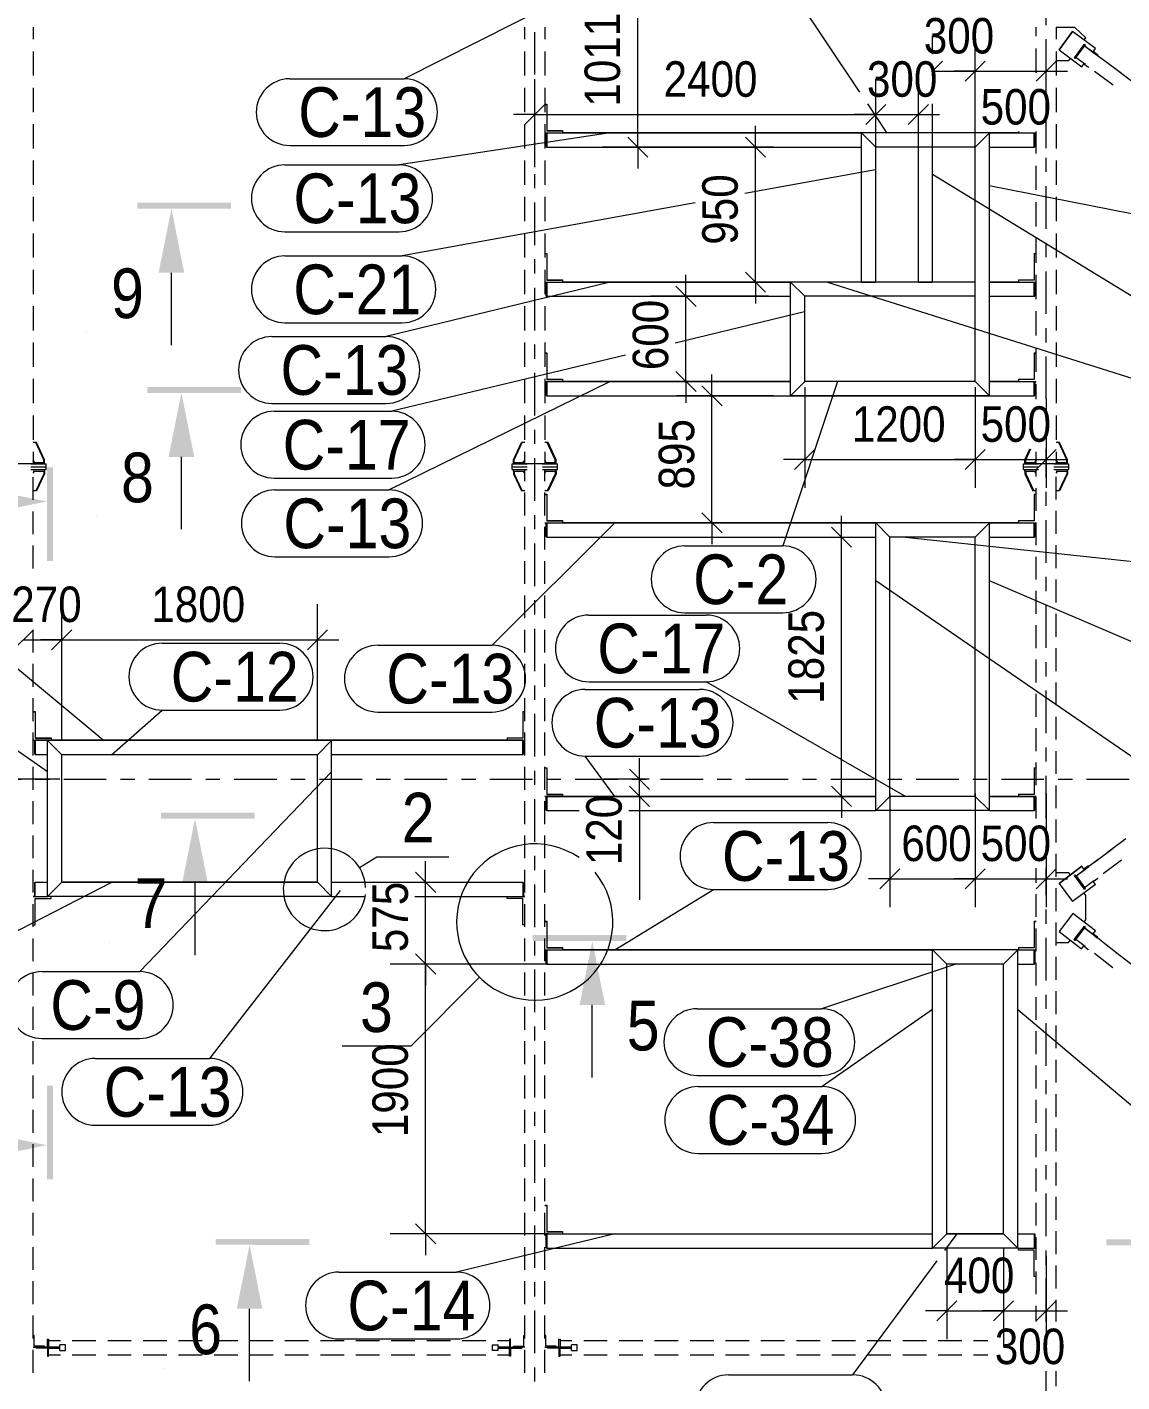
# Model space of a CAD drawing. Header units: millimetres. Extents: x -50 to 544, y -173 to 247.
# Drawn here: x 90.3 to 167.3, y 60.6 to 155.9 of the extents above; entities that cross this region are included whole.
import ezdxf

# ---------------------------------------------------------------- set-up
doc = ezdxf.new("R2010")
doc.units = ezdxf.units.MM
doc.linetypes.add('XKITLINE00', pattern=[0])
doc.linetypes.add('XKITLINE03', pattern=[6, 3, -1, 1, -1])
for name, color, linetype, lineweight in [('DetailSymbol', 3, 'Continuous', 0), ('Part', 2, 'Continuous', 0), ('PartMark', 3, 'Continuous', 0), ('S-GRID', 1, 'Continuous', 0), ('Section', 6, 'Continuous', 0), ('Z-DIMENSIONS', 1, 'Continuous', 0)]:
    doc.layers.add(name, color=color, linetype=linetype, lineweight=lineweight)
doc.styles.add('GOST type A', font='ARIAL.TTF')

msp = doc.modelspace()

# ---------------------------------------------------------------- hatches: boundary and pattern name
at = {"layer": 'Section'}
for points in [[(98.027, 143.583), (104.627, 143.583), (104.627, 143.163), (98.027, 143.163)], [(100.427, 143.163), (101.327, 138.663), (99.527, 138.663)], [(98.728, 130.62), (105.328, 130.62), (105.328, 130.2), (98.728, 130.2)], [(101.128, 130.2), (102.028, 125.7), (100.228, 125.7)], [(92.099, 124.957), (92.099, 118.357), (91.679, 118.357), (91.679, 124.957)], [(91.679, 122.557), (87.179, 121.657), (87.179, 123.457)], [(99.685, 100.648), (106.285, 100.648), (106.285, 100.228), (99.685, 100.228)], [(102.085, 100.228), (102.985, 95.728), (101.185, 95.728)], [(125.849, 92.038), (132.449, 92.038), (132.449, 91.618), (125.849, 91.618)], [(130.049, 91.618), (130.949, 87.118), (129.149, 87.118)], [(92.099, 81.446), (92.099, 74.846), (91.679, 74.846), (91.679, 81.446)], [(91.679, 77.246), (87.179, 76.346), (87.179, 78.146)], [(103.53, 70.653), (110.13, 70.65), (110.13, 70.23), (103.53, 70.233)], [(166.23, 70.621), (172.83, 70.618), (172.83, 70.198), (166.23, 70.201)], [(105.93, 70.232), (106.827, 65.732), (105.027, 65.733)]]:
    msp.add_hatch(color=256, dxfattribs=at).paths.add_polyline_path(points, flags=17)

# ---------------------------------------------------------------- linework, layer by layer
at = {"layer": 'DetailSymbol', "linetype": 'XKITLINE00', "lineweight": 0}
for p, q in [((113.66, 96.786), (114.889, 97.555)), ((114.889, 97.555), (119.94, 97.555)), ((122.115, 89.062), (117.275, 84.212)), ((117.275, 84.212), (112.448, 84.212))]:
    msp.add_line(p, q, dxfattribs=at)
for centre, radius, start, end in [((126, 92.956), 5.5, 55.43526, 39.51508), ((111.2, 95.25), 2.9, 2.8125, 352.96875)]:
    msp.add_arc(centre, radius, start, end, dxfattribs=at)
at = {"layer": 'Part', "linetype": 'XKITLINE00', "lineweight": 0}
for p, q in [((90.7, 155.95), (90.7, 155.096)), ((125.3, 155.096), (125.3, 155.95)), ((126.7, 155.95), (126.7, 155.096)), ((161.3, 155.303), (161.3, 155.95)), ((162.7, 155.95), (162.7, 155.096)), ((162.7, 155.948), (164, 155.948)), ((162.8, 155.95), (164, 155.95)), ((162.9, 154.348), (163.856, 155.631)), ((163.856, 155.629), (162.9, 154.347)), ((165.46, 154.435), (163.856, 155.631)), ((163.856, 155.631), (163.856, 155.629)), ((165.46, 154.434), (163.856, 155.629)), ((164, 155.95), (164.778, 155.195)), ((164, 155.948), (164, 155.95)), ((164, 155.948), (164.778, 155.193)), ((163.981, 153.79), (164.699, 154.752)), ((163.981, 153.779), (164.698, 154.741)), ((164.045, 153.732), (164.763, 154.694)), ((164.658, 155.033), (164.778, 155.193)), ((164.698, 154.741), (164.699, 154.752)), ((164.698, 154.741), (164.763, 154.694)), ((164.699, 154.752), (164.763, 154.704)), ((165.353, 154.13), (164.704, 154.615)), ((164.708, 154.62), (165.28, 154.193)), ((164.763, 154.694), (164.763, 154.704)), ((164.778, 155.193), (164.778, 155.195)), ((90.7, 154.242), (90.7, 152.533)), ((125.3, 152.533), (125.3, 154.242)), ((126.7, 154.242), (126.7, 152.533)), ((161.3, 152.741), (161.3, 154.449)), ((162.7, 154.242), (162.7, 152.533)), ((162.7, 153.59), (163.582, 153.59)), ((162.9, 154.347), (162.9, 154.348)), ((162.9, 154.347), (164.503, 153.151)), ((163.582, 153.59), (163.701, 153.75)), ((163.981, 153.79), (163.981, 153.779)), ((163.981, 153.779), (164.045, 153.732)), ((164.106, 153.813), (164.756, 153.329)), ((165.28, 154.194), (165.46, 154.434)), ((165.28, 154.191), (165.304, 154.223)), ((165.28, 154.194), (165.28, 154.191)), ((165.28, 154.191), (165.601, 153.952)), ((165.304, 154.223), (165.304, 154.226)), ((165.625, 153.984), (165.304, 154.223)), ((165.306, 154.228), (165.625, 153.991)), ((165.46, 154.434), (165.46, 154.435)), ((165.601, 153.952), (165.625, 153.984)), ((165.607, 153.96), (166.26, 153.473)), ((165.625, 153.991), (165.625, 153.984)), ((167.303, 152.677), (166.003, 153.646)), ((164.503, 153.151), (164.678, 153.386)), ((164.659, 153.357), (164.68, 153.385)), ((164.659, 153.36), (164.659, 153.357)), ((164.659, 153.357), (164.979, 153.118)), ((164.979, 153.118), (165, 153.146)), ((165.406, 152.844), (166.705, 151.875)), ((166.913, 152.987), (168.218, 152.014)), ((90.7, 151.679), (90.7, 149.971)), ((125.3, 149.971), (125.3, 151.679)), ((126.7, 151.679), (126.7, 149.971)), ((162.7, 151.679), (162.7, 149.971)), ((126.7, 150.521), (126.84, 150.521)), ((126.7, 150.502), (126.84, 150.502)), ((126.84, 150.521), (126.84, 148.643)), ((90.7, 149.117), (90.7, 147.408)), ((125.3, 147.408), (125.3, 149.117)), ((126.7, 149.117), (126.7, 147.408)), ((162.7, 149.117), (162.7, 147.408)), ((126.7, 148.503), (127.95, 148.503)), ((126.8, 147.52), (126.8, 148.498)), ((126.8, 148.498), (126.84, 148.498)), ((126.8, 148.48), (126.84, 148.48)), ((126.84, 148.661), (127.95, 148.661)), ((126.84, 148.643), (127.95, 148.643)), ((126.84, 148.503), (126.84, 148.5)), ((126.84, 148.5), (149, 148.5)), ((126.84, 148.5), (126.84, 147.5)), ((127.95, 148.661), (127.95, 148.503)), ((127.95, 148.519), (160.05, 148.519)), ((149, 138), (149, 148.5)), ((149, 148.5), (150, 147.5)), ((158, 148.5), (149, 148.5)), ((150, 147.5), (149, 148.5)), ((157, 147.5), (158, 148.5)), ((157, 147.5), (158, 148.5)), ((158, 148.5), (161.16, 148.5)), ((158, 130), (158, 148.5)), ((160.05, 148.59), (160.05, 148.503)), ((160.05, 148.503), (161.3, 148.503)), ((161.16, 148.5), (161.16, 148.503)), ((161.16, 147.5), (161.16, 148.5)), ((161.16, 148.498), (161.2, 148.498)), ((161.16, 148.48), (161.2, 148.48)), ((161.2, 148.498), (161.2, 147.52)), ((161.3, 147.048), (161.3, 148.59)), ((126.8, 147.52), (126.84, 147.52)), ((126.84, 147.5), (149, 147.5)), ((150, 138), (150, 147.5)), ((157, 147.5), (150, 147.5)), ((153, 138.001), (153, 147.5)), ((154, 138.001), (154, 147.5)), ((157, 131), (157, 147.5)), ((158, 147.5), (161.16, 147.5)), ((161.16, 147.52), (161.2, 147.52)), ((90.7, 146.554), (90.7, 144.846)), ((125.3, 144.846), (125.3, 146.554)), ((126.7, 146.554), (126.7, 144.846)), ((161.3, 144.485), (161.3, 146.194)), ((162.7, 146.554), (162.7, 144.846)), ((90.7, 143.992), (90.7, 142.283)), ((125.3, 142.283), (125.3, 143.992)), ((126.7, 143.992), (126.7, 142.283)), ((161.3, 141.923), (161.3, 143.631)), ((162.7, 143.992), (162.7, 142.283)), ((90.7, 141.429), (90.7, 139.721)), ((125.3, 139.721), (125.3, 141.429)), ((126.7, 141.429), (126.7, 139.721)), ((162.7, 141.429), (162.7, 139.721)), ((161.3, 139.361), (161.3, 141.069)), ((126.7, 140.021), (126.84, 140.021)), ((126.7, 140.002), (126.84, 140.002)), ((126.84, 140.021), (126.84, 138.143)), ((161.16, 140.021), (161.16, 138.143)), ((161.16, 140.021), (161.3, 140.021)), ((161.16, 140.002), (161.3, 140.002)), ((90.7, 138.867), (90.7, 137.158)), ((125.3, 137.158), (125.3, 138.867)), ((126.7, 138.867), (126.7, 137.158)), ((161.3, 136.798), (161.3, 138.506)), ((162.7, 138.867), (162.7, 137.158)), ((126.7, 138.003), (127.95, 138.003)), ((126.8, 137.02), (126.8, 137.998)), ((126.8, 137.998), (126.84, 137.998)), ((126.8, 137.98), (126.84, 137.98)), ((126.84, 138.161), (127.95, 138.161)), ((126.84, 138.143), (127.95, 138.143)), ((126.84, 138.003), (126.84, 138)), ((126.84, 138), (144, 138)), ((126.84, 138), (126.84, 137)), ((127.95, 138.161), (127.95, 138.003)), ((127.95, 138.019), (149, 138.019)), ((144, 130), (144, 138)), ((144, 138), (145, 137)), ((157, 138), (144, 138)), ((145, 137), (144, 138)), ((149, 138), (150, 138)), ((150, 138.019), (153, 138.019)), ((153, 138.001), (154, 138.001)), ((154, 138.019), (157, 138.019)), ((157, 137), (157, 138)), ((158, 138.019), (160.05, 138.019)), ((158, 138), (161.16, 138)), ((160.05, 138.161), (160.05, 138.003)), ((160.05, 138.161), (161.16, 138.161)), ((161.16, 138.143), (160.05, 138.143)), ((160.05, 138.003), (161.3, 138.003)), ((161.16, 138), (161.16, 138.003)), ((161.16, 137), (161.16, 138)), ((161.16, 137.998), (161.2, 137.998)), ((161.16, 137.98), (161.2, 137.98)), ((161.2, 137.998), (161.2, 137.02)), ((126.8, 137.02), (126.84, 137.02)), ((126.84, 137), (144, 137)), ((145, 131), (145, 137)), ((157, 137), (145, 137)), ((158, 137), (161.16, 137)), ((161.16, 137.02), (161.2, 137.02)), ((90.7, 136.304), (90.7, 134.596)), ((125.3, 134.596), (125.3, 136.304)), ((126.7, 136.304), (126.7, 134.596)), ((161.3, 134.236), (161.3, 135.944)), ((162.7, 136.304), (162.7, 134.596)), ((90.7, 133.742), (90.7, 132.033)), ((125.3, 132.033), (125.3, 133.742)), ((126.7, 133.742), (126.7, 132.033)), ((162.7, 133.742), (162.7, 132.033)), ((126.7, 133.02), (126.84, 133.02)), ((126.7, 133.002), (126.84, 133.002)), ((126.84, 133.02), (126.84, 131.142)), ((161.16, 133.02), (161.16, 131.142)), ((161.16, 133.02), (161.3, 133.02)), ((161.16, 133.002), (161.3, 133.002)), ((161.3, 131.673), (161.3, 133.381)), ((90.7, 131.179), (90.7, 129.471)), ((125.3, 129.471), (125.3, 131.179)), ((126.7, 131.179), (126.7, 129.471)), ((126.7, 131.002), (127.95, 131.002)), ((126.8, 130.02), (126.8, 130.998)), ((126.8, 130.998), (126.84, 130.998)), ((126.8, 130.98), (126.84, 130.98)), ((126.84, 131.161), (127.95, 131.161)), ((126.84, 131.142), (127.95, 131.142)), ((126.84, 131.002), (126.84, 130.999)), ((126.84, 130.999), (144, 130.999)), ((126.84, 130.999), (126.84, 129.999)), ((127.95, 131.161), (127.95, 131.002)), ((127.95, 131.018), (144, 131.018)), ((144, 130), (145, 131)), ((144, 130), (145, 131)), ((145, 131.018), (157, 131.018)), ((157, 131), (145, 131)), ((158, 130), (157, 131)), ((157, 131), (158, 130)), ((158, 131.018), (160.05, 131.018)), ((158, 130.999), (161.16, 130.999)), ((160.05, 131.161), (160.05, 131.002)), ((160.05, 131.161), (161.16, 131.161)), ((161.16, 131.142), (160.05, 131.142)), ((160.05, 131.002), (161.3, 131.002)), ((161.16, 130.999), (161.16, 131.002)), ((161.16, 129.999), (161.16, 130.999)), ((161.16, 130.998), (161.2, 130.998)), ((161.16, 130.98), (161.2, 130.98)), ((161.2, 130.998), (161.2, 130.02)), ((161.3, 129.757), (161.3, 130.819)), ((162.7, 131.179), (162.7, 129.471)), ((126.8, 130.02), (126.84, 130.02)), ((126.84, 129.999), (161.16, 129.999)), ((158, 130), (144, 130)), ((161.16, 130.02), (161.2, 130.02)), ((90.7, 128.617), (90.7, 126.908)), ((125.3, 126.908), (125.3, 128.617)), ((126.7, 128.617), (126.7, 126.908)), ((162.7, 128.617), (162.7, 126.908)), ((90.934, 126.7), (90.7, 126.7)), ((90.7, 126.054), (90.7, 125.2)), ((91.443, 125.5), (90.878, 126.7)), ((91.5, 125.5), (90.934, 126.7)), ((124.5, 125.5), (125.066, 126.7)), ((124.556, 125.5), (125.122, 126.7)), ((125.3, 126.7), (125.066, 126.7)), ((125.3, 125.2), (125.3, 126.054)), ((126.934, 126.7), (126.7, 126.7)), ((126.7, 126.054), (126.7, 125.2)), ((127.443, 125.5), (126.878, 126.7)), ((127.5, 125.5), (126.934, 126.7)), ((160.5, 125.5), (160.857, 126.257)), ((160.556, 125.5), (160.914, 126.257)), ((161.3, 125.2), (161.3, 126.054)), ((162.934, 126.7), (162.7, 126.7)), ((162.7, 126.054), (162.7, 125.2)), ((163.443, 125.5), (162.878, 126.7)), ((163.5, 125.5), (162.934, 126.7)), ((90.7, 125.2), (89.3, 125.2)), ((90.533, 125.2), (91.6, 125.2)), ((90.533, 125), (91.6, 125)), ((90.533, 125), (91.6, 125)), ((90.813, 125.3), (90.7, 125.46)), ((90.7, 125.3), (91.5, 125.3)), ((90.7, 125.203), (90.982, 125.203)), ((91.443, 125.3), (91.443, 125.5)), ((91.443, 125.5), (91.5, 125.5)), ((91.5, 125.3), (91.5, 125.5)), ((91.5, 125.2), (91.5, 125.3)), ((91.6, 125.2), (91.6, 125.203)), ((91.6, 125), (91.6, 125.203)), ((91.6, 124.8), (91.6, 125)), ((124.4, 125.2), (124.4, 125.203)), ((124.4, 125), (124.4, 125.203)), ((124.4, 125.203), (125.3, 125.203)), ((124.4, 125.2), (125.467, 125.2)), ((124.4, 125), (125.467, 125)), ((124.4, 124.8), (124.4, 125)), ((124.4, 125), (125.467, 125)), ((124.5, 125.3), (124.5, 125.5)), ((124.5, 125.5), (124.556, 125.5)), ((124.5, 125.2), (124.5, 125.3)), ((124.5, 125.3), (125.3, 125.3)), ((124.556, 125.3), (124.556, 125.5)), ((125.187, 125.3), (125.3, 125.46)), ((126.7, 125.2), (125.3, 125.2)), ((126.533, 125.2), (127.6, 125.2)), ((126.533, 125), (127.6, 125)), ((126.533, 125), (127.6, 125)), ((126.813, 125.3), (126.7, 125.46)), ((126.7, 125.3), (127.5, 125.3)), ((126.7, 125.203), (126.982, 125.203)), ((127.443, 125.3), (127.443, 125.5)), ((127.443, 125.5), (127.5, 125.5)), ((127.5, 125.3), (127.5, 125.5)), ((127.5, 125.2), (127.5, 125.3)), ((127.6, 125.2), (127.6, 125.203)), ((127.6, 125), (127.6, 125.203)), ((127.6, 124.8), (127.6, 125)), ((160.4, 125.2), (160.4, 125.203)), ((160.4, 125), (160.4, 125.203)), ((160.4, 125.203), (161.3, 125.203)), ((160.4, 125.2), (161.467, 125.2)), ((160.4, 124.8), (160.4, 125)), ((160.4, 125), (161.467, 125)), ((160.4, 125), (161.467, 125)), ((160.5, 125.3), (160.5, 125.5)), ((160.5, 125.5), (160.556, 125.5)), ((160.5, 125.2), (160.5, 125.3)), ((160.5, 125.3), (161.3, 125.3)), ((160.556, 125.3), (160.556, 125.5)), ((161.187, 125.3), (161.3, 125.46)), ((162.7, 125.2), (161.3, 125.2)), ((162.533, 125.2), (163.6, 125.2)), ((162.533, 125), (163.6, 125)), ((162.533, 125), (163.6, 125)), ((162.813, 125.3), (162.7, 125.46)), ((162.7, 125.3), (163.5, 125.3)), ((162.7, 125.203), (162.982, 125.203)), ((163.443, 125.3), (163.443, 125.5)), ((163.443, 125.5), (163.5, 125.5)), ((163.5, 125.3), (163.5, 125.5)), ((163.5, 125.2), (163.5, 125.3)), ((163.6, 125.2), (163.6, 125.203)), ((163.6, 125), (163.6, 125.203)), ((163.6, 124.8), (163.6, 125)), ((90.533, 124.8), (91.6, 124.8)), ((90.7, 124.7), (91.5, 124.7)), ((90.7, 124.54), (90.813, 124.7)), ((90.7, 122.667), (90.7, 124.276)), ((91.443, 124.5), (90.878, 123.3)), ((91.5, 124.5), (90.934, 123.3)), ((91.443, 124.7), (91.443, 124.5)), ((91.443, 124.5), (91.5, 124.5)), ((91.5, 124.7), (91.5, 124.8)), ((91.5, 124.7), (91.5, 124.5)), ((124.4, 124.8), (125.467, 124.8)), ((124.5, 124.7), (124.5, 124.8)), ((124.5, 124.7), (125.3, 124.7)), ((124.5, 124.7), (124.5, 124.5)), ((124.5, 124.5), (124.556, 124.5)), ((124.5, 124.5), (125.066, 123.3)), ((124.556, 124.7), (124.556, 124.5)), ((124.556, 124.5), (125.122, 123.3)), ((125.3, 124.54), (125.187, 124.7)), ((125.3, 123.995), (125.3, 124.8)), ((126.533, 124.8), (127.6, 124.8)), ((126.7, 123.995), (126.7, 124.8)), ((126.7, 124.7), (127.5, 124.7)), ((126.7, 124.54), (126.813, 124.7)), ((127.443, 124.5), (126.878, 123.3)), ((127.5, 124.5), (126.934, 123.3)), ((127.443, 124.7), (127.443, 124.5)), ((127.443, 124.5), (127.5, 124.5)), ((127.5, 124.7), (127.5, 124.8)), ((127.5, 124.7), (127.5, 124.5)), ((160.4, 124.8), (161.467, 124.8)), ((160.5, 124.7), (160.5, 124.8)), ((160.5, 124.7), (160.5, 124.5)), ((160.5, 124.7), (161.3, 124.7)), ((160.5, 124.5), (160.556, 124.5)), ((160.5, 124.5), (161.066, 123.3)), ((160.556, 124.7), (160.556, 124.5)), ((160.556, 124.5), (161.122, 123.3)), ((161.3, 124.54), (161.187, 124.7)), ((161.3, 124.305), (161.3, 124.8)), ((162.533, 124.8), (163.6, 124.8)), ((162.7, 124.54), (162.813, 124.7)), ((162.7, 124.7), (163.5, 124.7)), ((162.7, 122.693), (162.7, 124.303)), ((163.443, 124.5), (162.878, 123.3)), ((163.5, 124.5), (162.934, 123.3)), ((163.443, 124.7), (163.443, 124.5)), ((163.443, 124.5), (163.5, 124.5)), ((163.5, 124.7), (163.5, 124.8)), ((163.5, 124.7), (163.5, 124.5)), ((90.934, 123.3), (90.7, 123.3)), ((125.3, 123.3), (125.066, 123.3)), ((125.3, 121.581), (125.3, 123.19)), ((126.934, 123.3), (126.7, 123.3)), ((126.7, 121.581), (126.7, 123.19)), ((126.7, 123.07), (126.84, 123.07)), ((126.7, 123.052), (126.84, 123.052)), ((126.84, 123.07), (126.84, 121.192)), ((161.3, 123.3), (161.066, 123.3)), ((161.16, 123.07), (161.16, 121.192)), ((161.16, 123.07), (161.3, 123.07)), ((161.16, 123.052), (161.3, 123.052)), ((161.3, 121.891), (161.3, 123.5)), ((162.934, 123.3), (162.7, 123.3)), ((90.7, 120.253), (90.7, 121.862)), ((126.84, 121.21), (127.95, 121.21)), ((126.84, 121.192), (127.95, 121.192)), ((127.95, 121.21), (127.95, 121.052)), ((160.05, 121.21), (160.05, 121.052)), ((160.05, 121.21), (161.16, 121.21)), ((161.16, 121.192), (160.05, 121.192)), ((162.7, 120.279), (162.7, 121.889)), ((125.3, 119.167), (125.3, 120.776)), ((126.7, 121.052), (127.95, 121.052)), ((126.7, 119.167), (126.7, 120.776)), ((126.8, 120.07), (126.8, 121.047)), ((126.8, 121.047), (126.84, 121.047)), ((126.8, 121.03), (126.84, 121.03)), ((126.84, 121.052), (126.84, 121.05)), ((126.84, 121.05), (150, 121.05)), ((126.84, 121.05), (126.84, 120.05)), ((127.95, 121.067), (160.05, 121.067)), ((150, 100.8), (150, 121.05)), ((150, 121.05), (151, 120.05)), ((158, 121.05), (150, 121.05)), ((151, 120.05), (150, 121.05)), ((157, 120.05), (158, 121.05)), ((157, 120.05), (158, 121.05)), ((158, 121.05), (161.16, 121.05)), ((158, 100.8), (158, 121.05)), ((160.05, 121.052), (161.3, 121.052)), ((161.16, 121.05), (161.16, 121.052)), ((161.16, 120.05), (161.16, 121.05)), ((161.16, 121.047), (161.2, 121.047)), ((161.16, 121.03), (161.2, 121.03)), ((161.2, 121.047), (161.2, 120.07)), ((161.3, 119.477), (161.3, 121.086)), ((90.7, 117.838), (90.7, 119.448)), ((126.8, 120.07), (126.84, 120.07)), ((126.84, 120.05), (150, 120.05)), ((151, 101.8), (151, 120.05)), ((157, 120.05), (151, 120.05)), ((157, 101.8), (157, 120.05)), ((158, 120.05), (161.16, 120.05)), ((161.16, 120.07), (161.2, 120.07)), ((162.7, 117.865), (162.7, 119.474)), ((125.3, 116.753), (125.3, 118.362)), ((126.7, 116.753), (126.7, 118.362)), ((161.3, 117.063), (161.3, 118.672)), ((162.7, 115.451), (162.7, 117.06)), ((125.3, 114.338), (125.3, 115.948)), ((126.7, 114.338), (126.7, 115.948)), ((161.3, 114.648), (161.3, 116.258)), ((162.7, 113.036), (162.7, 114.646)), ((90.7, 111.924), (90.7, 113.534)), ((125.3, 111.924), (125.3, 113.534)), ((126.7, 111.924), (126.7, 113.534)), ((161.3, 112.234), (161.3, 113.844)), ((162.7, 110.622), (162.7, 112.232)), ((90.7, 109.51), (90.7, 111.119)), ((125.3, 109.51), (125.3, 111.119)), ((126.7, 109.51), (126.7, 111.119)), ((161.3, 109.82), (161.3, 111.429)), ((162.7, 108.208), (162.7, 109.817)), ((161.3, 107.406), (161.3, 109.015)), ((90.7, 107.096), (90.7, 108.705)), ((90.7, 107.77), (90.84, 107.77)), ((90.84, 107.77), (90.84, 105.892)), ((125.16, 107.77), (125.16, 105.892)), ((125.16, 107.77), (125.3, 107.77)), ((125.3, 107.096), (125.3, 108.705)), ((126.7, 107.096), (126.7, 108.705)), ((90.7, 107.752), (90.84, 107.752)), ((125.16, 107.752), (125.3, 107.752)), ((162.7, 105.794), (162.7, 107.403)), ((90.7, 104.681), (90.7, 106.291)), ((90.84, 105.91), (91.95, 105.91)), ((90.84, 105.892), (91.95, 105.892)), ((91.95, 105.91), (91.95, 105.752)), ((124.05, 105.91), (124.05, 105.752)), ((124.05, 105.91), (125.16, 105.91)), ((125.16, 105.892), (124.05, 105.892)), ((125.3, 104.681), (125.3, 106.291)), ((126.7, 104.681), (126.7, 106.291)), ((161.3, 104.991), (161.3, 106.601)), ((90.7, 105.752), (91.95, 105.752)), ((90.8, 104.77), (90.8, 105.747)), ((90.8, 105.747), (90.84, 105.747)), ((90.8, 105.73), (90.84, 105.73)), ((90.84, 105.752), (90.84, 105.75)), ((125.16, 105.75), (90.84, 105.75)), ((90.84, 105.75), (90.84, 104.75)), ((111.7, 105.721), (91.7, 105.721)), ((92.7, 104.721), (91.7, 105.721)), ((91.7, 94.75), (91.7, 105.721)), ((91.7, 105.721), (92.7, 104.721)), ((91.95, 105.767), (124.05, 105.767)), ((110.7, 104.721), (111.7, 105.721)), ((110.7, 104.721), (111.7, 105.721)), ((111.7, 94.75), (111.7, 105.721)), ((124.05, 105.752), (125.3, 105.752)), ((125.16, 105.75), (125.16, 105.752)), ((125.16, 104.75), (125.16, 105.75)), ((125.16, 105.747), (125.2, 105.747)), ((125.16, 105.73), (125.2, 105.73)), ((125.2, 105.747), (125.2, 104.77)), ((162.7, 103.379), (162.7, 104.989)), ((90.8, 104.77), (90.84, 104.77)), ((90.84, 104.75), (91.7, 104.75)), ((110.7, 104.721), (92.7, 104.721)), ((92.7, 95.75), (92.7, 104.721)), ((110.7, 95.75), (110.7, 104.721)), ((111.7, 104.75), (125.16, 104.75)), ((125.16, 104.77), (125.2, 104.77)), ((161.3, 102.577), (161.3, 104.187)), ((90.7, 102.267), (90.7, 103.877)), ((125.3, 102.267), (125.3, 103.877)), ((126.7, 102.267), (126.7, 103.877)), ((126.7, 103.82), (126.84, 103.82)), ((126.7, 103.802), (126.84, 103.802)), ((126.84, 103.82), (126.84, 101.943)), ((161.16, 103.82), (161.16, 101.943)), ((161.16, 103.82), (161.3, 103.82)), ((161.16, 103.802), (161.3, 103.802)), ((162.7, 100.965), (162.7, 102.575)), ((90.7, 99.853), (90.7, 101.462)), ((125.3, 99.853), (125.3, 101.462)), ((126.7, 101.803), (127.95, 101.803)), ((126.7, 99.853), (126.7, 101.462)), ((126.8, 100.82), (126.8, 101.797)), ((126.8, 101.797), (126.84, 101.797)), ((126.8, 101.78), (126.84, 101.78)), ((126.84, 101.96), (127.95, 101.96)), ((126.84, 101.943), (127.95, 101.943)), ((126.84, 101.803), (126.84, 101.8)), ((126.84, 101.8), (150, 101.8)), ((126.84, 101.8), (126.84, 100.8)), ((127.95, 101.96), (127.95, 101.803)), ((127.95, 101.817), (150, 101.817)), ((150, 100.8), (151, 101.8)), ((150, 100.8), (151, 101.8)), ((151, 101.817), (157, 101.817)), ((157, 101.8), (151, 101.8)), ((158, 100.8), (157, 101.8)), ((157, 101.8), (158, 100.8)), ((158, 101.817), (160.05, 101.817)), ((158, 101.8), (161.16, 101.8)), ((160.05, 101.96), (160.05, 101.803)), ((160.05, 101.96), (161.16, 101.96)), ((161.16, 101.943), (160.05, 101.943)), ((160.05, 101.803), (161.3, 101.803)), ((161.16, 101.8), (161.16, 101.803)), ((161.16, 100.8), (161.16, 101.8)), ((161.16, 101.797), (161.2, 101.797)), ((161.16, 101.78), (161.2, 101.78)), ((161.2, 101.797), (161.2, 100.82)), ((161.3, 100.245), (161.3, 101.772)), ((126.8, 100.82), (126.84, 100.82)), ((126.84, 100.8), (129.12, 100.8)), ((132.62, 100.8), (150, 100.8)), ((158, 100.8), (150, 100.8)), ((158, 100.8), (161.16, 100.8)), ((161.16, 100.82), (161.2, 100.82)), ((162.7, 98.551), (162.7, 100.161)), ((90.7, 97.439), (90.7, 99.048)), ((125.3, 97.439), (125.3, 99.048)), ((126.7, 97.439), (126.7, 99.048)), ((166.303, 97.861), (167.609, 98.84)), ((162.7, 96.137), (162.7, 97.746)), ((164.998, 96.883), (165.651, 97.372)), ((165.404, 97.169), (166.703, 98.143)), ((166.004, 96.369), (167.303, 97.343)), ((90.7, 95.024), (90.7, 96.634)), ((125.3, 95.024), (125.3, 96.634)), ((126.7, 95.024), (126.7, 96.634)), ((161.3, 95.724), (161.3, 96.745)), ((162.7, 96.438), (163.58, 96.438)), ((162.7, 96.437), (163.58, 96.437)), ((162.9, 95.677), (164.5, 96.877)), ((164.5, 96.875), (162.9, 95.676)), ((163.701, 96.277), (163.58, 96.438)), ((163.58, 96.438), (163.58, 96.437)), ((163.7, 96.277), (163.58, 96.437)), ((164.104, 96.195), (164.754, 96.682)), ((164.104, 96.203), (164.679, 96.634)), ((164.656, 96.669), (164.5, 96.877)), ((164.5, 96.877), (164.5, 96.875)), ((164.656, 96.667), (164.5, 96.875)), ((164.656, 96.671), (164.976, 96.911)), ((164.976, 96.904), (164.656, 96.664)), ((164.656, 96.664), (164.656, 96.671)), ((164.68, 96.632), (164.656, 96.664)), ((164.68, 96.632), (165, 96.872)), ((165, 96.879), (164.976, 96.911)), ((164.976, 96.911), (164.976, 96.904)), ((165, 96.872), (164.976, 96.904)), ((165, 96.872), (165, 96.879)), ((90.8, 94.77), (90.8, 95.747)), ((90.8, 95.747), (90.84, 95.747)), ((90.8, 95.73), (90.84, 95.73)), ((90.84, 95.767), (91.7, 95.767)), ((90.84, 94.75), (90.84, 95.767)), ((90.84, 95.75), (91.7, 95.75)), ((91.7, 94.75), (92.7, 95.75)), ((91.7, 94.75), (92.7, 95.75)), ((92.7, 95.767), (110.7, 95.767)), ((110.7, 95.75), (92.7, 95.75)), ((111.7, 94.75), (110.7, 95.75)), ((110.7, 95.75), (111.7, 94.75)), ((111.7, 95.767), (125.16, 95.767)), ((111.7, 95.75), (125.16, 95.75)), ((125.16, 95.767), (125.16, 94.75)), ((125.16, 95.747), (125.2, 95.747)), ((125.16, 95.73), (125.2, 95.73)), ((125.2, 95.747), (125.2, 94.77)), ((162.9, 95.676), (162.9, 95.677)), ((162.9, 95.676), (163.86, 94.396)), ((165.46, 95.595), (163.86, 94.396)), ((163.98, 96.236), (164.044, 96.284)), ((163.98, 96.226), (164.044, 96.274)), ((163.98, 96.226), (163.98, 96.236)), ((164.7, 95.265), (163.98, 96.226)), ((164.044, 96.274), (164.044, 96.284)), ((164.104, 96.203), (164.044, 96.284)), ((164.764, 95.313), (164.044, 96.274)), ((164.104, 96.203), (164.104, 96.195)), ((164.104, 96.195), (164.704, 95.395)), ((164.704, 95.395), (165.354, 95.882)), ((164.764, 95.323), (164.708, 95.398)), ((165.304, 95.8), (165.282, 95.829)), ((165.304, 95.8), (165.624, 96.04)), ((165.46, 95.595), (165.305, 95.801)), ((165.46, 95.596), (165.306, 95.802)), ((165.46, 95.596), (165.46, 95.595)), ((165.624, 96.04), (165.603, 96.069)), ((165.624, 96.047), (165.606, 96.071)), ((165.624, 96.04), (165.624, 96.047)), ((90.7, 94.771), (90.8, 94.771)), ((90.7, 94.753), (90.84, 94.753)), ((90.8, 94.77), (90.84, 94.77)), ((90.84, 94.75), (91.7, 94.75)), ((90.84, 92.753), (90.84, 94.613)), ((90.84, 94.613), (91.95, 94.613)), ((111.7, 94.75), (91.7, 94.75)), ((91.95, 94.613), (91.95, 94.75)), ((111.7, 94.75), (114.07, 94.75)), ((117.57, 94.75), (125.16, 94.75)), ((124.05, 94.613), (124.05, 94.75)), ((125.16, 94.613), (124.05, 94.613)), ((125.16, 94.77), (125.2, 94.77)), ((125.16, 94.77), (125.3, 94.77)), ((125.16, 94.753), (125.3, 94.753)), ((125.16, 92.753), (125.16, 94.613)), ((161.3, 93.31), (161.3, 94.919)), ((162.7, 93.723), (162.7, 95.332)), ((164.793, 94.819), (164.66, 94.996)), ((164.793, 94.82), (164.661, 94.996)), ((164.7, 95.265), (164.764, 95.313)), ((164.764, 95.313), (164.764, 95.323)), ((164.793, 94.819), (164.793, 94.82)), ((164.793, 93.103), (164.793, 94.819)), ((90.7, 92.61), (90.7, 94.22)), ((125.3, 92.61), (125.3, 94.22)), ((126.7, 92.61), (126.7, 94.22)), ((163.88, 93.557), (162.9, 92.292)), ((163.88, 93.557), (163.88, 93.558)), ((165.461, 92.331), (163.88, 93.557)), ((90.7, 92.753), (90.84, 92.753)), ((125.3, 92.753), (125.16, 92.753)), ((126.7, 93.02), (126.84, 93.02)), ((126.7, 93.002), (126.84, 93.002)), ((126.84, 93.02), (126.84, 91.142)), ((161.16, 93.02), (161.16, 91.142)), ((161.16, 93.02), (161.3, 93.02)), ((161.16, 93.002), (161.3, 93.002)), ((162.7, 91.308), (162.7, 92.918)), ((163.971, 91.715), (164.706, 92.664)), ((163.971, 91.705), (164.706, 92.654)), ((164.034, 91.656), (164.77, 92.605)), ((164.671, 92.945), (164.793, 93.103)), ((165.461, 92.333), (164.671, 92.945)), ((164.706, 92.654), (164.706, 92.664)), ((164.706, 92.664), (164.77, 92.615)), ((164.706, 92.654), (164.77, 92.605)), ((165.359, 92.023), (164.709, 92.527)), ((164.713, 92.532), (165.277, 92.094)), ((164.77, 92.605), (164.77, 92.615)), ((90.7, 90.196), (90.7, 91.805)), ((125.3, 90.196), (125.3, 91.805)), ((126.7, 90.196), (126.7, 91.805)), ((161.3, 90.896), (161.3, 92.505)), ((162.9, 92.292), (162.9, 92.293)), ((162.9, 92.292), (164.481, 91.067)), ((163.568, 91.523), (163.69, 91.68)), ((163.971, 91.715), (163.971, 91.705)), ((163.971, 91.705), (164.034, 91.656)), ((164.746, 91.233), (164.096, 91.736)), ((165.277, 92.094), (165.461, 92.331)), ((165.277, 92.092), (165.302, 92.123)), ((165.277, 92.094), (165.277, 92.092)), ((165.277, 92.092), (165.593, 91.846)), ((165.302, 92.123), (165.302, 92.126)), ((165.618, 91.878), (165.302, 92.123)), ((165.304, 92.129), (165.618, 91.885)), ((165.461, 92.331), (165.461, 92.333)), ((165.593, 91.846), (165.618, 91.878)), ((165.599, 91.854), (166.253, 91.348)), ((165.618, 91.885), (165.618, 91.878)), ((126.7, 91.002), (127.95, 91.002)), ((126.8, 90.02), (126.8, 90.997)), ((126.8, 90.997), (126.84, 90.997)), ((126.8, 90.98), (126.84, 90.98)), ((126.84, 91.16), (127.95, 91.16)), ((126.84, 91.142), (127.95, 91.142)), ((126.84, 91.002), (126.84, 91)), ((126.84, 91), (154, 91)), ((126.84, 91), (126.84, 90)), ((127.95, 91.16), (127.95, 91.002)), ((127.95, 91.017), (160.05, 91.017)), ((154, 70), (154, 91)), ((154, 91), (155, 90)), ((160, 91), (154, 91)), ((155, 90), (154, 91)), ((159, 90), (160, 91)), ((159, 90), (160, 91)), ((160, 91), (161.16, 91)), ((160, 70), (160, 91)), ((160.05, 91.16), (160.05, 91.002)), ((160.05, 91.16), (161.16, 91.16)), ((161.16, 91.142), (160.05, 91.142)), ((160.05, 91.002), (161.3, 91.002)), ((161.16, 91), (161.16, 91.002)), ((161.16, 90), (161.16, 91)), ((161.16, 90.997), (161.2, 90.997)), ((161.16, 90.98), (161.2, 90.98)), ((161.2, 90.997), (161.2, 90.02)), ((162.7, 91.523), (163.568, 91.523)), ((164.481, 91.067), (164.661, 91.299)), ((164.64, 91.27), (164.662, 91.298)), ((164.64, 91.273), (164.64, 91.27)), ((164.64, 91.27), (164.956, 91.025)), ((164.956, 91.025), (164.978, 91.053)), ((166.696, 89.721), (165.396, 90.729)), ((167.309, 90.512), (166.009, 91.519)), ((166.906, 90.841), (168.213, 89.828)), ((126.8, 90.02), (126.84, 90.02)), ((126.84, 90), (154, 90)), ((155, 71), (155, 90)), ((159, 90), (155, 90)), ((159, 71), (159, 90)), ((160, 90), (161.16, 90)), ((161.16, 90.02), (161.2, 90.02)), ((161.3, 88.481), (161.3, 90.091)), ((162.7, 88.894), (162.7, 90.504)), ((90.7, 87.782), (90.7, 89.391)), ((125.3, 87.782), (125.3, 89.391)), ((126.7, 87.782), (126.7, 89.391)), ((162.7, 86.48), (162.7, 88.089)), ((90.7, 85.368), (90.7, 86.977)), ((125.3, 85.368), (125.3, 86.977)), ((126.7, 85.368), (126.7, 86.977)), ((161.3, 86.067), (161.3, 87.677)), ((161.3, 83.653), (161.3, 85.262)), ((162.7, 84.066), (162.7, 85.675)), ((90.7, 82.953), (90.7, 84.563)), ((125.3, 82.953), (125.3, 84.563)), ((126.7, 82.953), (126.7, 84.563)), ((162.7, 81.651), (162.7, 83.261)), ((90.7, 80.539), (90.7, 82.149)), ((125.3, 80.539), (125.3, 82.149)), ((126.7, 80.539), (126.7, 82.149)), ((161.3, 81.239), (161.3, 82.848)), ((161.3, 78.824), (161.3, 80.434)), ((162.7, 79.237), (162.7, 80.847)), ((90.7, 78.125), (90.7, 79.734)), ((125.3, 78.125), (125.3, 79.734)), ((126.7, 78.125), (126.7, 79.734)), ((162.7, 76.823), (162.7, 78.432)), ((90.7, 75.711), (90.7, 77.32)), ((125.3, 75.711), (125.3, 77.32)), ((126.7, 75.711), (126.7, 77.32)), ((161.3, 76.41), (161.3, 78.02)), ((161.3, 73.996), (161.3, 75.605)), ((162.7, 74.409), (162.7, 76.018)), ((90.7, 73.296), (90.7, 74.906)), ((125.3, 73.296), (125.3, 74.906)), ((126.7, 73.296), (126.7, 74.906)), ((162.7, 71.994), (162.7, 73.604)), ((90.7, 70.882), (90.7, 72.492)), ((125.3, 70.882), (125.3, 72.492)), ((126.7, 73.02), (126.84, 73.02)), ((126.7, 73.002), (126.84, 73.002)), ((126.7, 70.882), (126.7, 72.492)), ((126.84, 73.02), (126.84, 71.143)), ((161.3, 71.582), (161.3, 73.191)), ((126.7, 71.003), (127.95, 71.003)), ((126.8, 70.02), (126.8, 70.997)), ((126.8, 70.997), (126.84, 70.997)), ((126.8, 70.98), (126.84, 70.98)), ((126.84, 71.16), (127.95, 71.16)), ((126.84, 71.143), (127.95, 71.143)), ((126.84, 71.003), (126.84, 71)), ((126.84, 71), (154, 71)), ((126.84, 71), (126.84, 70)), ((127.95, 71.16), (127.95, 71.003)), ((127.95, 71.017), (154, 71.017)), ((154, 70), (155, 71)), ((154, 70), (155, 71)), ((155, 71.017), (159, 71.017)), ((159, 71), (155, 71)), ((160, 70), (159, 71)), ((159, 71), (160, 70)), ((160, 71.017), (161.16, 71.017)), ((160, 71), (161.16, 71)), ((161.16, 71.017), (161.16, 70)), ((161.16, 70.997), (161.2, 70.997)), ((161.16, 70.98), (161.2, 70.98)), ((161.2, 70.997), (161.2, 70.02)), ((161.3, 69.167), (161.3, 70.777)), ((162.7, 69.58), (162.7, 71.19)), ((90.7, 68.468), (90.7, 70.077)), ((125.3, 68.468), (125.3, 70.077)), ((126.7, 68.468), (126.7, 70.077)), ((126.8, 70.02), (126.84, 70.02)), ((126.84, 70), (154, 70)), ((160, 70), (154, 70)), ((160, 70), (161.16, 70)), ((160.05, 69.863), (160.05, 70)), ((161.16, 69.863), (160.05, 69.863)), ((161.16, 70.02), (161.2, 70.02)), ((161.16, 70.02), (161.3, 70.02)), ((161.16, 70.003), (161.3, 70.003)), ((161.16, 68.003), (161.16, 69.863)), ((162.7, 67.166), (162.7, 68.776)), ((161.3, 68.003), (161.16, 68.003)), ((161.3, 66.753), (161.3, 68.363)), ((90.7, 66.054), (90.7, 67.663)), ((125.3, 66.054), (125.3, 67.663)), ((126.7, 66.054), (126.7, 67.663)), ((161.3, 64.834), (161.3, 65.949)), ((162.7, 64.834), (162.7, 66.361)), ((90.7, 63.639), (90.7, 65.249)), ((125.3, 63.639), (125.3, 65.249)), ((126.7, 63.639), (126.7, 65.249)), ((90.77, 63.84), (90.7, 63.84)), ((90.7, 63.04), (91.5, 63.04)), ((90.77, 63.11), (90.77, 63.84)), ((91.5, 63.11), (90.77, 63.11)), ((92.58, 63.04), (90.9, 63.04)), ((90.9, 62.96), (90.9, 63.04)), ((92.58, 62.96), (90.9, 62.96)), ((91.5, 63.04), (91.5, 63.11)), ((91.7, 63.04), (91.7, 63.6)), ((91.7, 63.6), (91.78, 63.6)), ((91.7, 62.96), (91.7, 62.4)), ((91.78, 63.6), (91.78, 63.04)), ((91.78, 63.5), (92.612, 63.5)), ((91.78, 63.05), (92.567, 63.05)), ((91.78, 62.4), (91.78, 62.96)), ((91.78, 62.95), (92.58, 62.95)), ((92.98, 63.2), (92.58, 63.2)), ((92.58, 63.04), (92.58, 63.2)), ((92.58, 62.96), (92.58, 63.04)), ((92.58, 62.8), (92.58, 62.96)), ((92.98, 62.8), (92.98, 63.2)), ((93.444, 63.5), (95.107, 63.5)), ((95.939, 63.5), (97.603, 63.5)), ((98.434, 63.5), (100.098, 63.5)), ((100.93, 63.5), (102.593, 63.5)), ((103.425, 63.5), (105.089, 63.5)), ((105.92, 63.5), (107.584, 63.5)), ((108.416, 63.5), (110.079, 63.5)), ((110.911, 63.5), (112.575, 63.5)), ((113.407, 63.5), (115.07, 63.5)), ((115.902, 63.5), (117.566, 63.5)), ((118.397, 63.5), (120.061, 63.5)), ((120.893, 63.5), (122.556, 63.5)), ((123.02, 62.8), (123.02, 63.2)), ((123.02, 63.2), (123.42, 63.2)), ((123.388, 63.5), (124.22, 63.5)), ((123.42, 63.04), (123.42, 63.2)), ((123.42, 63.05), (124.22, 63.05)), ((123.42, 63.04), (123.42, 62.96)), ((123.42, 63.04), (125.1, 63.04)), ((123.42, 62.96), (125.1, 62.96)), ((123.42, 62.8), (123.42, 62.96)), ((123.42, 62.95), (124.207, 62.95)), ((124.3, 63.6), (124.22, 63.6)), ((124.22, 63.6), (124.22, 63.04)), ((124.22, 62.4), (124.22, 62.96)), ((124.3, 63.04), (124.3, 63.6)), ((124.3, 62.96), (124.3, 62.4)), ((124.5, 63.04), (124.5, 63.11)), ((124.5, 63.11), (125.23, 63.11)), ((125.3, 63.04), (124.5, 63.04)), ((125.1, 63.04), (125.1, 62.96)), ((125.23, 63.11), (125.23, 63.84)), ((125.23, 63.84), (125.3, 63.84)), ((126.77, 63.84), (126.7, 63.84)), ((126.7, 63.04), (127.5, 63.04)), ((126.77, 63.11), (126.77, 63.84)), ((127.5, 63.11), (126.77, 63.11)), ((128.58, 63.04), (126.9, 63.04)), ((126.9, 62.96), (126.9, 63.04)), ((128.58, 62.96), (126.9, 62.96)), ((127.5, 63.04), (127.5, 63.11)), ((127.7, 63.04), (127.7, 63.6)), ((127.7, 63.6), (127.78, 63.6)), ((127.7, 62.96), (127.7, 62.4)), ((127.78, 63.6), (127.78, 63.04)), ((127.78, 63.5), (128.612, 63.5)), ((127.78, 63.05), (128.567, 63.05)), ((127.78, 62.4), (127.78, 62.96)), ((127.78, 62.95), (128.58, 62.95)), ((128.98, 63.2), (128.58, 63.2)), ((128.58, 63.04), (128.58, 63.2)), ((128.58, 62.96), (128.58, 63.04)), ((128.58, 62.8), (128.58, 62.96)), ((128.98, 62.8), (128.98, 63.2)), ((129.444, 63.5), (131.107, 63.5)), ((131.939, 63.5), (133.603, 63.5)), ((134.434, 63.5), (136.098, 63.5)), ((136.93, 63.5), (138.593, 63.5)), ((139.425, 63.5), (141.089, 63.5)), ((141.92, 63.5), (143.584, 63.5)), ((144.416, 63.5), (146.079, 63.5)), ((146.911, 63.5), (148.575, 63.5)), ((149.407, 63.5), (151.07, 63.5)), ((151.902, 63.5), (153.566, 63.5)), ((154.397, 63.5), (156.061, 63.5)), ((156.893, 63.5), (157.883, 63.5)), ((90.7, 61.225), (90.7, 62.835)), ((91.7, 62.4), (91.78, 62.4)), ((91.78, 62.5), (92.612, 62.5)), ((92.58, 62.8), (92.98, 62.8)), ((93.444, 62.5), (95.107, 62.5)), ((95.939, 62.5), (97.603, 62.5)), ((98.434, 62.5), (100.098, 62.5)), ((100.93, 62.5), (102.593, 62.5)), ((103.425, 62.5), (105.089, 62.5)), ((105.92, 62.5), (107.584, 62.5)), ((108.416, 62.5), (110.079, 62.5)), ((110.911, 62.5), (112.575, 62.5)), ((113.407, 62.5), (115.07, 62.5)), ((115.902, 62.5), (117.566, 62.5)), ((118.397, 62.5), (120.061, 62.5)), ((120.893, 62.5), (122.556, 62.5)), ((123.42, 62.8), (123.02, 62.8)), ((123.388, 62.5), (124.22, 62.5)), ((124.3, 62.4), (124.22, 62.4)), ((125.3, 61.225), (125.3, 62.835)), ((126.7, 61.225), (126.7, 62.835)), ((127.7, 62.4), (127.78, 62.4)), ((127.78, 62.5), (128.612, 62.5)), ((128.58, 62.8), (128.98, 62.8)), ((129.444, 62.5), (131.107, 62.5)), ((131.939, 62.5), (133.603, 62.5)), ((134.434, 62.5), (136.098, 62.5)), ((136.93, 62.5), (138.593, 62.5)), ((139.425, 62.5), (141.089, 62.5)), ((141.92, 62.5), (143.584, 62.5)), ((144.416, 62.5), (146.079, 62.5)), ((146.911, 62.5), (148.575, 62.5)), ((149.407, 62.5), (151.07, 62.5)), ((151.902, 62.5), (153.566, 62.5)), ((154.397, 62.5), (156.061, 62.5)), ((156.893, 62.5), (157.883, 62.5)), ((162.7, 60.286), (162.7, 61.334))]:
    msp.add_line(p, q, dxfattribs=at)
at = {"layer": 'PartMark', "linetype": 'XKITLINE00', "lineweight": 0}
for p, q in [((148.883, 151.37), (140.803, 163.465)), ((127.272, 157.595), (116.801, 152.316)), ((108.751, 152.316), (116.801, 152.316)), ((150.803, 148.495), (149.434, 150.545)), ((131.298, 148.497), (116.46, 146.245)), ((108.751, 147.616), (116.801, 147.616)), ((108.411, 146.245), (116.46, 146.245)), ((149.995, 145.902), (140.785, 144.226)), ((153.995, 145.605), (169.751, 135.956)), ((157.995, 144.797), (169.702, 142.487)), ((137.285, 143.589), (116.678, 139.838)), ((108.411, 141.545), (116.46, 141.545)), ((108.405, 139.838), (116.678, 139.838)), ((131.298, 137.997), (115.552, 134.164)), ((146.603, 137.995), (170.038, 130.607)), ((144.995, 135.902), (135.893, 133.711)), ((108.405, 135.138), (116.678, 135.138)), ((107.502, 134.164), (115.552, 134.164)), ((132.393, 132.868), (115.93, 128.904)), ((131.298, 130.997), (115.752, 123.367)), ((147.298, 130.995), (143.453, 119.429)), ((107.502, 129.464), (115.552, 129.464)), ((107.656, 128.904), (115.93, 128.904)), ((107.656, 124.204), (115.93, 124.204)), ((107.702, 123.367), (115.752, 123.367)), ((131.631, 121.047), (123.003, 112.438)), ((136.549, 119.429), (143.453, 119.429)), ((152.098, 120.055), (170.112, 118.11)), ((107.702, 118.667), (115.752, 118.667)), ((150.005, 116.997), (171.197, 102.436)), ((157.995, 116.997), (170.561, 111.607)), ((95.631, 105.747), (84.864, 114.7)), ((129.801, 114.564), (138.074, 114.564)), ((136.549, 114.729), (143.453, 114.729)), ((99.778, 112.576), (108.051, 112.576)), ((114.953, 112.438), (123.003, 112.438)), ((129.801, 109.864), (138.074, 109.864)), ((152.098, 101.795), (138.074, 109.864)), ((91.705, 103.524), (83.927, 108.952)), ((129.554, 109.334), (137.604, 109.334)), ((96.198, 104.726), (99.778, 107.876)), ((99.778, 107.876), (108.051, 107.876)), ((114.953, 107.738), (123.003, 107.738)), ((131.631, 101.798), (129.554, 104.634)), ((129.554, 104.634), (137.604, 104.634)), ((111.695, 103.524), (98.206, 89.461)), ((138.579, 99.952), (146.628, 99.952)), ((96.198, 95.745), (84.398, 89.657)), ((112.313, 95.176), (103.106, 83.35)), ((131.631, 90.997), (138.579, 95.252)), ((138.579, 95.252), (146.628, 95.252)), ((155.698, 90.005), (146.172, 86.855)), ((91.302, 89.461), (98.206, 89.461)), ((137.441, 86.855), (146.172, 86.855)), ((154.005, 86.797), (146.227, 81.369)), ((159.995, 86.797), (171.061, 77.467)), ((91.302, 84.761), (98.206, 84.761)), ((95.056, 83.35), (103.106, 83.35)), ((137.441, 82.155), (146.172, 82.155)), ((137.495, 81.369), (146.227, 81.369)), ((95.056, 78.65), (103.106, 78.65)), ((137.495, 76.669), (146.227, 76.669)), ((131.631, 70.998), (120.489, 68.309)), ((155.698, 70.995), (154.84, 69.834)), ((154.303, 69.106), (148.376, 61.081)), ((112.215, 68.309), (120.489, 68.309)), ((112.215, 63.609), (120.489, 63.609)), ((139.645, 61.081), (148.376, 61.081))]:
    msp.add_line(p, q, dxfattribs=at)
for centre, start, end in [((108.751, 149.966), 90, 270), ((116.801, 149.966), 270, 90), ((108.411, 143.895), 90, 270), ((116.46, 143.895), 270, 90), ((108.405, 137.488), 90, 270), ((116.678, 137.488), 270, 90), ((107.502, 131.814), 90, 270), ((115.552, 131.814), 270, 90), ((107.656, 126.554), 90, 270), ((115.93, 126.554), 270, 90), ((107.702, 121.017), 90, 270), ((115.752, 121.017), 270, 90), ((136.549, 117.079), 90, 270), ((143.453, 117.079), 270, 90), ((129.801, 112.214), 90, 270), ((138.074, 112.214), 270, 90), ((99.778, 110.226), 90, 270), ((108.051, 110.226), 270, 90), ((114.953, 110.088), 90, 270), ((123.003, 110.088), 270, 90), ((129.554, 106.984), 90, 270), ((137.604, 106.984), 270, 90), ((138.579, 97.602), 90, 270), ((146.628, 97.602), 270, 90), ((91.302, 87.111), 90, 270), ((98.206, 87.111), 270, 90), ((137.441, 84.505), 90, 270), ((146.172, 84.505), 270, 90), ((95.056, 81), 90, 270), ((103.106, 81), 270, 90), ((137.495, 79.019), 90, 270), ((146.227, 79.019), 270, 90), ((112.215, 65.959), 90, 270), ((120.489, 65.959), 270, 90), ((139.645, 58.731), 90, 270), ((148.376, 58.731), 270, 90)]:
    msp.add_arc(centre, 2.35, start, end, dxfattribs=at)
at = {"layer": 'S-GRID', "linetype": 'XKITLINE03', "lineweight": 0}
for p, q in [((126, -15.396), (126, 214.261)), ((162, 152.09), (162, 182.523)), ((162, 129.757), (162, 148.59)), ((162, 100.245), (162, 126.257)), ((86.842, 103), (215.685, 103)), ((162, 64.834), (162, 96.745)), ((162, 52.736), (162, 61.334))]:
    msp.add_line(p, q, dxfattribs=at)
at = {"layer": 'Section', "linetype": 'XKITLINE00', "lineweight": 0}
for p, q in [((100.427, 133.563), (100.427, 138.663)), ((94.427, 134.462), (94.427, 134.463)), ((94.427, 134.462), (94.427, 134.462)), ((101.128, 120.6), (101.128, 125.7)), ((95.128, 121.499), (95.128, 121.5)), ((95.128, 121.499), (95.128, 121.499)), ((102.085, 90.628), (102.085, 95.728)), ((96.085, 91.527), (96.085, 91.528)), ((96.085, 91.527), (96.085, 91.527)), ((130.05, 82.018), (130.049, 87.118)), ((136.049, 82.917), (136.049, 82.918)), ((136.049, 82.917), (136.049, 82.917)), ((105.925, 60.632), (105.927, 65.732)), ((99.925, 61.534), (99.925, 61.535)), ((99.925, 61.534), (99.925, 61.534))]:
    msp.add_line(p, q, dxfattribs=at)
at = {"layer": 'Z-DIMENSIONS', "linetype": 'XKITLINE00', "lineweight": 0}
for p, q in [((133.254, 147.5), (133.254, 157.609)), ((154, 154.045), (154, 155.34)), ((157, 152.09), (157, 155.34)), ((162, 147.437), (162, 154.84)), ((154.707, 153.547), (154.117, 152.957)), ((157.707, 153.547), (156.293, 152.133)), ((157.707, 153.547), (156.293, 152.133)), ((157, 147.437), (157, 153.59)), ((162.707, 153.547), (161.293, 152.133)), ((154.117, 152.84), (157, 152.84)), ((157, 152.84), (155.5, 152.84)), ((157, 152.84), (158.5, 152.84)), ((157, 152.84), (162, 152.84)), ((162, 152.84), (163.5, 152.84)), ((126, 146.1), (126, 152.295)), ((150, 146.1), (150, 152.295)), ((153, 146.1), (153, 152.295)), ((126, 149.795), (124.5, 149.795)), ((126.707, 150.502), (125.293, 149.087)), ((126, 149.795), (150, 149.795)), ((150, 149.795), (148.5, 149.795)), ((150.707, 150.502), (149.293, 149.087)), ((150.707, 150.502), (149.293, 149.087)), ((150, 146.1), (150, 150.545)), ((150, 149.795), (151.5, 149.795)), ((150, 149.795), (153, 149.795)), ((153.707, 150.502), (152.293, 149.087)), ((153, 149.795), (154.5, 149.795)), ((154, 147.437), (154, 150.545)), ((141.535, 147.5), (141.535, 149)), ((132.547, 148.207), (133.961, 146.793)), ((140.828, 148.207), (142.242, 146.793)), ((157, 147.437), (157, 148.59)), ((142.797, 147.5), (130.754, 147.5)), ((133.254, 147.5), (133.254, 146)), ((141.801, 147.5), (139.035, 147.5)), ((141.535, 138), (141.535, 147.5)), ((136.643, 137), (136.643, 138.5)), ((140.828, 138.707), (142.242, 137.293)), ((135.936, 137.707), (137.35, 136.293)), ((141.751, 138), (139.035, 138)), ((141.535, 138), (141.535, 136.5)), ((142.463, 137), (134.143, 137)), ((136.643, 131), (136.643, 137)), ((135.936, 131.707), (137.35, 130.293)), ((142.01, 131), (134.143, 131)), ((136.643, 131), (136.643, 129.5)), ((137.767, 130.707), (139.181, 129.293)), ((138.474, 130), (138.474, 131.5)), ((142.804, 130), (135.974, 130)), ((138.474, 121.05), (138.474, 130)), ((145, 130.61), (145, 123.507)), ((157, 130.61), (157, 129.757)), ((157, 130.61), (157, 123.507)), ((162, 129.78), (162, 123.507)), ((145.707, 126.214), (144.293, 124.8)), ((157.707, 126.214), (156.293, 124.8)), ((157.707, 126.214), (156.293, 124.8)), ((157, 126.257), (157, 123.507)), ((162.707, 126.214), (161.293, 124.8)), ((145, 125.507), (143.5, 125.507)), ((145, 125.507), (157, 125.507)), ((157, 125.507), (155.5, 125.507)), ((157, 125.507), (158.5, 125.507)), ((157, 125.507), (162, 125.507)), ((162, 125.507), (163.5, 125.507)), ((137.767, 121.757), (139.181, 120.343)), ((147.598, 120.05), (147.598, 121.55)), ((145.035, 121.05), (135.974, 121.05)), ((138.474, 121.05), (138.474, 119.55)), ((146.891, 120.757), (148.306, 119.343)), ((138.576, 120.05), (149.598, 120.05)), ((147.598, 101.8), (147.598, 120.05)), ((92.7, 105.721), (92.7, 115.321)), ((110.7, 105.721), (110.7, 115.321)), ((90.707, 113.528), (89.293, 112.114)), ((93.407, 113.528), (91.993, 112.114)), ((93.407, 113.528), (91.993, 112.114)), ((92.7, 105.721), (92.7, 113.571)), ((111.407, 113.528), (109.993, 112.114)), ((90, 112.821), (92.7, 112.821)), ((92.7, 112.821), (91.2, 112.821)), ((92.7, 112.821), (94.2, 112.821)), ((92.7, 112.821), (110.7, 112.821)), ((110.7, 112.821), (112.2, 112.821)), ((133.37, 103), (133.37, 104.5)), ((92.579, 103), (80.592, 103)), ((92.579, 103), (86.842, 103)), ((134.056, 103), (130.87, 103)), ((132.663, 103.707), (134.077, 102.293)), ((133.37, 101.8), (133.37, 103)), ((132.663, 102.507), (134.077, 101.093)), ((146.891, 102.507), (148.306, 101.093)), ((134.056, 101.8), (130.87, 101.8)), ((133.37, 101.8), (133.37, 96.018)), ((133.37, 101.8), (133.37, 94.518)), ((137.008, 101.8), (149.598, 101.8)), ((147.598, 101.8), (147.598, 100.3)), ((151, 102), (151, 93.995)), ((157, 102), (157, 100.245)), ((157, 102), (157, 93.995)), ((162, 102), (162, 93.995)), ((117.612, 96.454), (119.027, 95.04)), ((118.32, 95.747), (118.32, 97.247)), ((151.707, 96.702), (150.293, 95.288)), ((157.707, 96.702), (156.293, 95.288)), ((157.707, 96.702), (156.293, 95.288)), ((157, 96.745), (157, 93.995)), ((162.707, 96.702), (161.293, 95.288)), ((124.16, 95.747), (115.82, 95.747)), ((118.32, 90), (118.32, 95.747)), ((151, 95.995), (149.5, 95.995)), ((151, 95.995), (157, 95.995)), ((157, 95.995), (155.5, 95.995)), ((157, 95.995), (158.5, 95.995)), ((157, 95.995), (162, 95.995)), ((162, 95.995), (163.5, 95.995)), ((117.612, 90.707), (119.027, 89.293)), ((117.612, 90.707), (119.027, 89.293)), ((118.32, 90), (118.32, 91.5)), ((126.939, 90), (115.82, 90)), ((126.939, 90), (115.82, 90)), ((118.32, 71), (118.32, 90)), ((118.32, 90), (118.32, 88.5)), ((117.612, 71.707), (119.027, 70.293)), ((126.976, 71), (115.82, 71)), ((118.32, 71), (118.32, 69.5)), ((155, 70.017), (155, 63.584)), ((159, 70.017), (159, 64.834)), ((159, 70.017), (159, 69.834)), ((162, 69.451), (162, 63.084)), ((155.707, 66.291), (154.293, 64.877)), ((159.707, 66.291), (158.293, 64.877)), ((159.707, 66.291), (158.293, 64.877)), ((159, 66.334), (159, 63.084)), ((162.707, 66.291), (161.293, 64.877)), ((155, 65.584), (153.5, 65.584)), ((155, 65.584), (159, 65.584)), ((159, 65.584), (157.5, 65.584)), ((159, 65.584), (160.5, 65.584)), ((159, 65.584), (162, 65.584)), ((162, 65.584), (163.5, 65.584))]:
    msp.add_line(p, q, dxfattribs=at)
at = {"layer": 'Z-DIMENSIONS'}
for p in [(154, 152.84), (157, 152.84), (157, 152.84), (162, 152.84), (126, 149.795), (150, 149.795), (150, 149.795), (153, 149.795), (133.254, 147.5), (141.535, 147.5), (141.535, 138), (136.643, 137), (136.643, 131), (138.474, 130), (145, 125.507), (157, 125.507), (157, 125.507), (162, 125.507), (138.474, 121.05), (147.598, 120.05), (92.7, 112.821), (92.7, 112.821), (110.7, 112.821), (133.37, 103), (133.37, 101.8), (147.598, 101.8), (118.32, 95.747), (151, 95.995), (157, 95.995), (157, 95.995), (162, 95.995), (118.32, 90), (118.32, 90), (118.32, 71), (155, 65.584), (159, 65.584), (159, 65.584), (162, 65.584)]:
    msp.add_point(p, dxfattribs=at)

# ---------------------------------------------------------------- texts
at = {"layer": 'DetailSymbol', "style": 'GOST type A', "width": 0.85}
for s, p in [('2', (116.639, 98.555)), ('3', (113.698, 85.212))]:
    msp.add_text(s, height=3.5, dxfattribs=at).set_placement(p)
at = {"layer": 'PartMark', "style": 'GOST type A', "width": 0.85}
for s, p in [('С-13', (109.351, 148.216)), ('С-13', (109.011, 142.145)), ('С-21', (109.005, 135.738)), ('С-13', (108.102, 130.064)), ('С-17', (108.256, 124.804)), ('С-13', (108.302, 119.267)), ('С-2', (137.149, 115.329)), ('С-17', (130.401, 110.464)), ('С-12', (100.378, 108.476)), ('С-13', (115.553, 108.338)), ('С-13', (130.154, 105.234)), ('С-13', (139.179, 95.852)), ('С-9', (91.902, 85.361)), ('С-38', (138.041, 82.755)), ('С-13', (95.656, 79.25)), ('С-34', (138.095, 77.269)), ('С-14', (112.815, 64.209))]:
    msp.add_text(s, height=3.5, dxfattribs=at).set_placement(p)
at = {"layer": 'Section', "style": 'GOST type A', "width": 0.85}
for s, p in [('9', (96.177, 135.462)), ('8', (96.878, 122.499)), ('7', (97.835, 92.527)), ('5', (132.473, 83.917))]:
    msp.add_text(s, height=3.5, dxfattribs=at).set_placement(p)
msp.add_text('6', height=3.5, rotation=-0.02865, dxfattribs=at).set_placement((101.676, 62.533))
at = {"layer": 'Z-DIMENSIONS', "style": 'GOST type A', "width": 0.85}
for s, p in [('1011', (132.004, 150.355)), ('950', (140.285, 140.633)), ('600', (135.393, 131.803)), ('895', (137.224, 123.408)), ('1825', (146.348, 108.319)), ('120', (132.12, 96.955)), ('575', (117.07, 90.836)), ('1900', (117.07, 77.814))]:
    msp.add_text(s, height=2.5, rotation=90.00021, dxfattribs=at).set_placement(p)
for s, p in [('300', (153.383, 154.09)), ('2400', (135.07, 151.045)), ('300', (149.383, 151.045)), ('500', (157.383, 149.09)), ('1200', (148.314, 126.757)), ('500', (157.383, 126.757)), ('270', (89.153, 114.071)), ('1800', (99.014, 114.071)), ('600', (151.803, 97.245)), ('500', (157.383, 97.245)), ('400', (154.803, 66.834)), ('300', (158.383, 61.834))]:
    msp.add_text(s, height=2.5, dxfattribs=at).set_placement(p)

doc.saveas('drawing.dxf')
